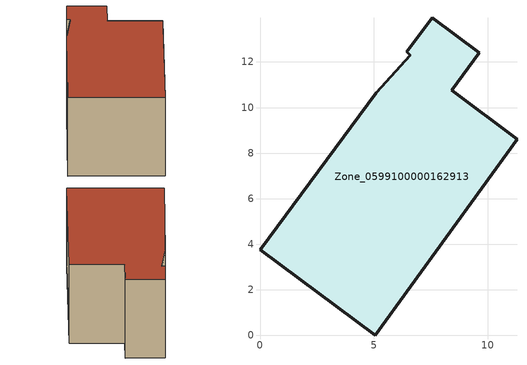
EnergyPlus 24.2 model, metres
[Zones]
Zone_0599100000162913
 floor ground (C_G): 5.11,10.66 6.61,12.29 6.43,12.44 7.55,13.95 9.63,12.4 8.41,10.75 11.28,8.62 5.06,0 0,3.76 z1.24
 wall outside (C_F): 0,3.76 5.06,0 11.28,8.62 8.41,10.75 9.63,12.4 7.55,13.95 6.43,12.44 6.61,12.29 5.11,10.66 0,3.76 z1.24:6.95
 roof outside (C_R): 6.61,12.29 5.11,10.66 0,3.76 5.06,0 11.28,8.62 8.41,10.75 9.63,12.4 7.55,13.95 6.43,12.44 z6.95
[BUILDING]
Pand.0599100000162913: North Axis=0; Terrain=City; Loads Convergence Tolerance Value=0.04; Temperature Convergence Tolerance Value=0.4; Solar Distribution=FullExterior; Maximum Number of Warmup Days=25; Minimum Number of Warmup Days=1
[Site:Location]
Rotterdam.The.Hague.AP_ZH_NLD Design_Conditions: Latitude=51.96; Longitude=4.45; Time Zone=1; Elevation=-4.5
[SITE:GROUNDTEMPERATURE:BUILDINGSURFACE]
18, 18, 18, 18, 18, 18, 18, 18, 18, 18, 18, 18
[MATERIAL] Thermal Absorptance=0.9; Solar Absorptance=0.7; Visible Absorptance=0.7
Name | Roughness | Thickness | Conductivity | Density | Specific Heat
G.TC.1965-1974 | MediumSmooth | 0.15 | 0.882353 | 540 | 1210
F.TC.1965-1974 | Rough | 0.3 | 0.697674 | 1920 | 840
R.TC.1965-1974 | MediumRough | 0.2 | 0.232558 | 1500 | 1000
[CONSTRUCTION]
C_G: G.TC.1965-1974
C_F: F.TC.1965-1974
C_R: R.TC.1965-1974
[ZONE]
Zone_0599100000162913: Type=1; Multiplier=1; Ceiling Height=Autocalculate; Volume=Autocalculate; Floor Area=autocalculate; Part of Total Floor Area=Yes
[ZONEINFILTRATION:DESIGNFLOWRATE]
Infil_Zone_0599100000162913: Zone or ZoneList or Space or SpaceList=Zone_0599100000162913; Schedule=AlwaysOn; Design Flow Rate Calculation Method=Flow/Area; Flow Rate per Floor Area=0.003; Constant Term Coefficient=1; Temperature Term Coefficient=0; Velocity Term Coefficient=0; Velocity Squared Term Coefficient=0
[HVACTEMPLATE:ZONE:IDEALLOADSAIRSYSTEM]
Zone_0599100000162913: Maximum Heating Supply Air Temperature=50; Minimum Cooling Supply Air Temperature=13; Maximum Heating Supply Air Humidity Ratio=0.0156; Minimum Cooling Supply Air Humidity Ratio=0.0077; Heating Limit=NoLimit; Cooling Limit=NoLimit; Dehumidification Control Type=ConstantSensibleHeatRatio; Cooling Sensible Heat Ratio=0.7; Dehumidification Setpoint=60; Humidification Control Type=None; Humidification Setpoint=30; Outdoor Air Method=None; Outdoor Air Flow Rate per Person=0.00944; Outdoor Air Flow Rate per Zone Floor Area=0; Outdoor Air Flow Rate per Zone=0; Demand Controlled Ventilation Type=None; Outdoor Air Economizer Type=NoEconomizer; Heat Recovery Type=None; Sensible Heat Recovery Effectiveness=0.7; Latent Heat Recovery Effectiveness=0.65
[ZONECONTROL:THERMOSTAT]
ThermostatControl_Zone_0599100000162913: Zone or ZoneList=Zone_0599100000162913; Control Type Schedule=DualSetpointControlType; Control 1=Thermostat_Zone_0599100000162913; Temperature Difference Between Cutout And Setpoint=0
[THERMOSTATSETPOINT:DUALSETPOINT]
Thermostat_Zone_0599100000162913: Heating Setpoint Temperature Schedule=HeatingSetpoint_Zone_0599100000162913; Cooling Setpoint Temperature Schedule=CoolingSetpoint_Zone_0599100000162913
[SCHEDULE:COMPACT]
HeatingSetpoint_Zone_0599100000162913: Through: 12/31, For: AllDays, Until: 24:00, 21
CoolingSetpoint_Zone_0599100000162913: Through: 12/31, For: AllDays, Until: 24:00, 24
DualSetpointControlType: Through: 12/31, For: AllDays, Until: 24:00, 4
AlwaysOn: Through: 12/31, For: AllDays, Until: 24:00, 1
